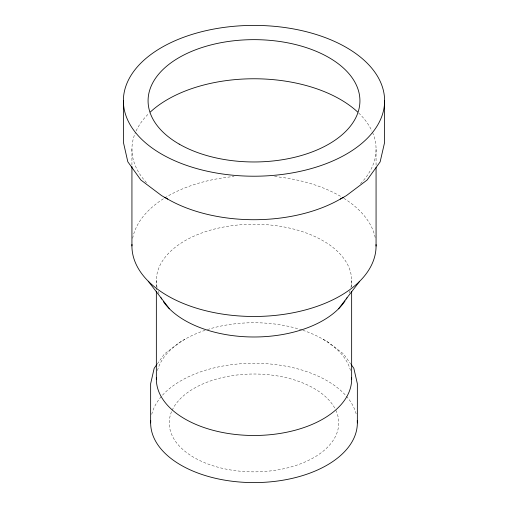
<?xml version="1.0" encoding="UTF-8"?>
<svg xmlns="http://www.w3.org/2000/svg" width="508" height="508" viewBox="0 0 508 508"><rect width="100%" height="100%" fill="white"/><g stroke="black" fill="none" stroke-linecap="round" stroke-linejoin="round"><path stroke-width="0.38" stroke-dasharray="2.54 1.91" d="M156.35 290.068L156.35 287.699M156.35 286.912L156.35 280.606M351.65 286.912L351.65 280.606M157.315 363.899L164.497 353.892L180.918 341.535L184.95 339.249M323.05 339.249L327.082 341.535L343.503 353.892L350.685 363.899M376.066 149.308L376.066 165.964M131.934 149.174L131.934 165.83M350.082 290.665A97.65 56.382 0 0 1 348.977 293.707M159.023 293.707A97.65 56.382 0 0 1 157.918 290.665M157.099 287.579A97.65 56.382 0 0 1 254 224.231A97.65 56.382 0 0 1 350.901 287.579M132.671 238.29A122.066 70.472 0 0 1 164.148 198.311M164.846 197.879A122.066 70.472 0 0 1 233.991 176.492M274.593 176.549A122.066 70.472 0 0 1 343.16 197.885M343.865 198.317A122.066 70.472 0 0 1 375.355 238.411M372.586 132.531A122.066 70.472 0 0 1 360.261 183.921M146.545 182.67A122.066 70.472 0 0 1 135.465 132.423M136.119 130.943A122.066 70.472 0 0 1 149.352 112.96M358.705 113.017A122.066 70.472 0 0 1 371.932 131.058M335.851 410.267A84.741 48.92 0 0 1 254.648 471.856A84.741 48.92 0 0 1 171.825 410.991M172.149 410.267A84.741 48.92 0 0 1 252.844 374.015A84.741 48.92 0 0 1 335.223 408.984M157.467 370.592A97.65 56.382 0 0 1 205.175 330.289M207.315 329.597A97.65 56.382 0 0 1 302.12 330.054M302.825 330.289A97.65 56.382 0 0 1 350.533 370.592M151.721 414.363A103.353 59.671 0 0 1 254 363.264A103.353 59.671 0 0 1 356.279 414.363"/><path stroke-width="0.76" d="M156.35 379.114L156.35 291.643M351.65 379.114L351.65 291.643M156.864 364.528L154.172 368.281L150.647 383.724L150.647 422.929M338.569 308.8L359.683 281.28M340.316 199.072L346.354 195.644L367.081 180.054L380.13 161.9L384.613 142.392L384.613 100.876A130.613 75.406 0 0 0 188.798 35.465A130.613 75.406 0 0 0 188.589 166.078A130.613 75.406 0 0 0 384.613 100.876M167.684 199.072L161.646 195.644L140.856 179.997L127.813 161.779L123.387 142.253L123.387 100.736M148.26 281.222L169.431 308.8M351.136 364.528L353.828 368.281L357.353 383.724L357.353 422.929M376.066 167.551L376.066 246.082M131.934 166.624L131.934 245.948M347.021 297.758A97.65 56.382 0 0 1 346.291 299.034M345.084 300.933A97.65 56.382 0 0 1 254.584 336.988A97.65 56.382 0 0 1 163.341 301.561M161.709 299.034A97.65 56.382 0 0 1 160.979 297.758M376.041 244.558A122.066 70.472 0 0 1 253.886 316.484A122.066 70.472 0 0 1 131.966 244.424M343.154 197.377A122.066 70.472 0 0 1 164.84 197.371M150.419 111.951A122.066 70.472 0 0 1 357.632 112.001M351.612 377.571A97.65 56.382 0 0 1 254 435.489A97.65 56.382 0 0 1 156.388 377.571M357.27 420.605A103.353 59.671 0 0 1 254 482.6A103.353 59.671 0 0 1 150.73 420.605M179.172 144.094A105.924 61.157 0 0 0 356.343 116.58A105.924 61.157 0 0 0 226.485 41.751A105.924 61.157 0 0 0 179.172 144.094"/></g></svg>
